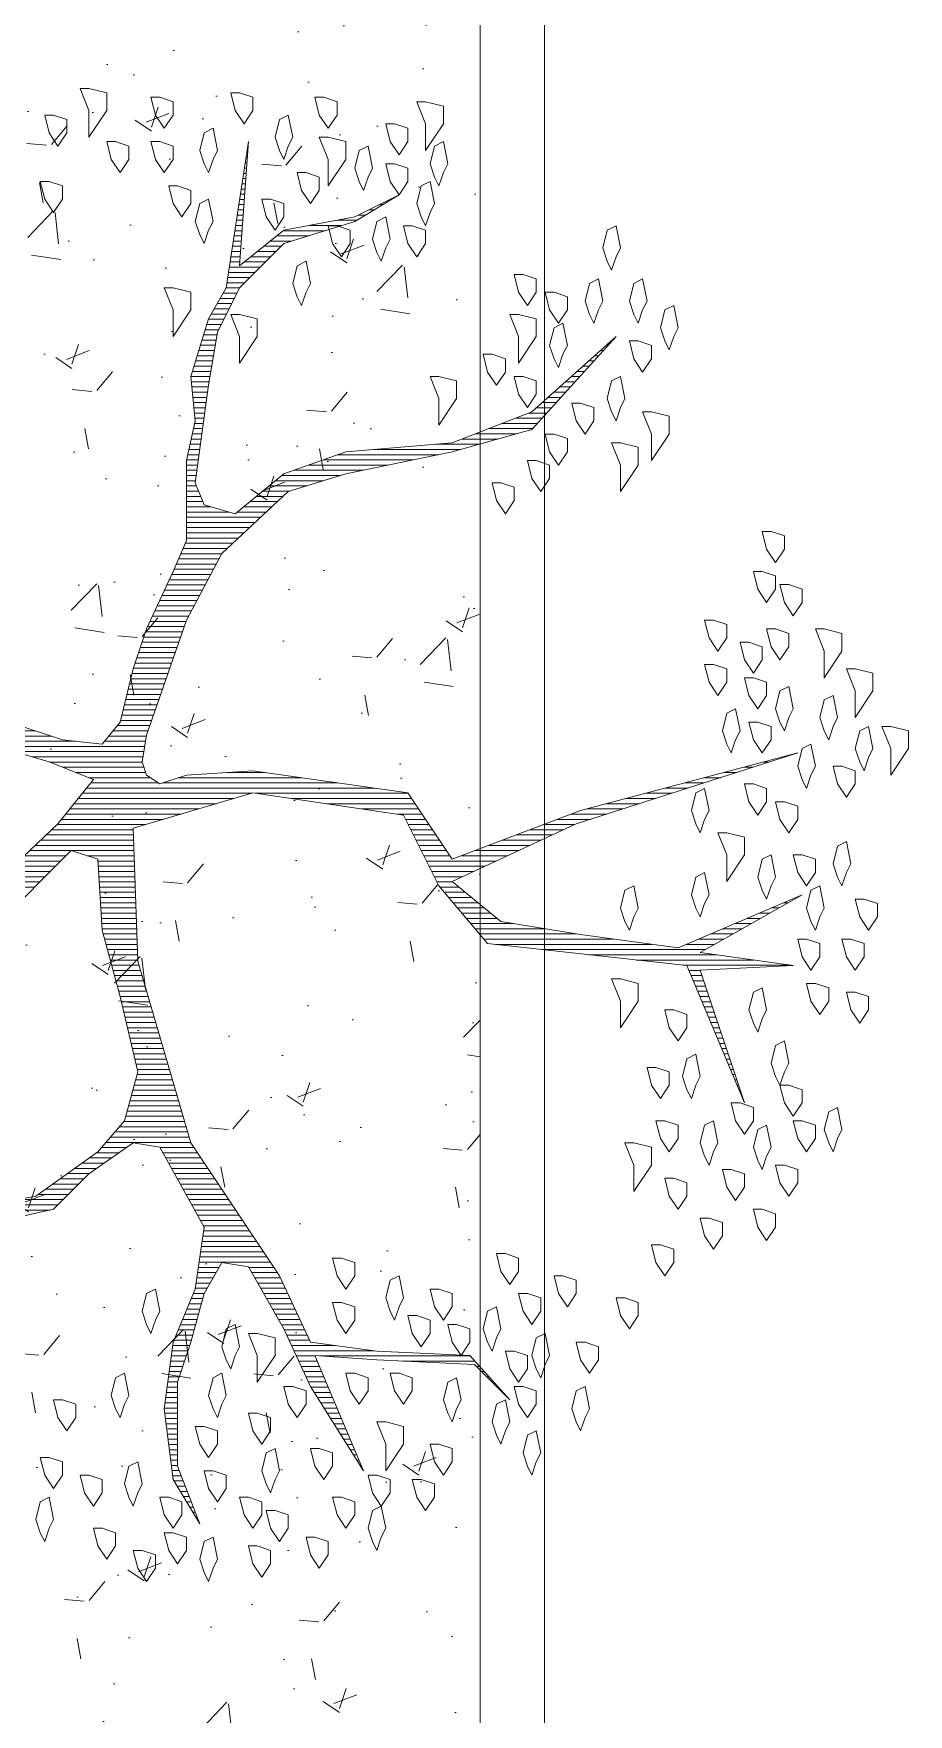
# Model space of a CAD drawing. Header units: metres. Extents: x 12093 to 20303, y 514 to 1412.
# Drawn here: x 19841.169 to 19843.207, y 772.165 to 776.08 of the extents above; entities that cross this region are included whole.
import ezdxf

# ---------------------------------------------------------------- set-up
doc = ezdxf.new("R2010")
doc.units = ezdxf.units.M
doc.layers.get('0').update_dxf_attribs({"lineweight": 13})
for name, color, linetype, lineweight in [('0-JARDI', 72, 'Continuous', 13), ('ARBOLES', 52, 'Continuous', 13), ('grass', 64, 'Continuous', 13), ('MANZANAS-ORIGINALES', 147, 'Continuous', 9)]:
    doc.layers.add(name, color=color, linetype=linetype, lineweight=lineweight)
pattern_1 = [(50, (0, 0), (0.546554007, -0.047817257), [0.05715, -0.62865]), (355, (0, 0), (-0.105728478, 0.573169929), [0.04572, -0.50292]), (100.451, (0.04555, -0.004), (0.440827505, 0.525350063), [0.04857, -0.53427]), (46.1842, (0, 0.1524), (0.813237123, -0.126126984), [0.085725, -0.942975]), (96.6356, (0.0678, 0.1419), (0.712212703, 0.742276668), [0.072855, -0.801405]), (351.184, (0, 0.1524), (0.712213817, 0.742275354), [0.06858, -0.75438]), (21, (0.0762, 0.1143), (0.45484464, -0.306796556), [0.05715, -0.62865]), (326, (0.0762, 0.1143), (0.185406085, 0.552563898), [0.04572, -0.50292]), (71.4514, (0.1141, 0.08873), (0.640249472, 0.245768573), [0.04857, -0.53427]), (37.5, (0, 0), (0.0092658098, 0.2536651166), [0, -0.496824, 0, -0.51054, 0, -0.504825]), (7.5, (0, 0), (0.2004589875, 0.3005417245), [0, -0.291084, 0, -0.485394, 0, -0.192405]), (327.5, (-0.16993, 0), (0.4067717855, -0.017186232), [0, -0.1905, 0, -0.59436, 0, -0.78867]), (317.5, (-0.24613, 0), (0.444387544, 0.076279473), [0, -0.24765, 0, -0.394716, 0, -0.56007])]

# ---------------------------------------------------------------- blocks, each defined once
blk = doc.blocks.new('*X7')
at = {"color": 0}
for p, q in [((17.5775, 17.92), (17.578, 17.92)), ((17.5814, 17.91), (17.584, 17.91)), ((17.5852, 17.9), (17.59, 17.9)), ((17.5891, 17.89), (17.596, 17.89)), ((17.5929, 17.88), (17.602, 17.88)), ((17.5967, 17.87), (17.608, 17.87)), ((17.6006, 17.86), (17.614, 17.86)), ((17.6044, 17.85), (17.62, 17.85)), ((17.2621, 17.82), (17.2622, 17.82)), ((17.2663, 17.81), (17.2685, 17.81)), ((17.6083, 17.84), (17.626, 17.84)), ((17.6121, 17.83), (17.6285, 17.83)), ((17.616, 17.82), (17.6298, 17.82)), ((17.6191, 17.81), (17.631, 17.81)), ((17.2706, 17.8), (17.2748, 17.8)), ((17.2748, 17.79), (17.2811, 17.79)), ((17.279, 17.78), (17.2874, 17.78)), ((17.6191, 17.8), (17.6323, 17.8)), ((17.6191, 17.79), (17.6335, 17.79)), ((17.6191, 17.78), (17.6348, 17.78)), ((17.2832, 17.77), (17.2937, 17.77)), ((17.2875, 17.76), (17.3001, 17.76)), ((17.2917, 17.75), (17.3064, 17.75)), ((17.6191, 17.77), (17.636, 17.77)), ((17.6191, 17.76), (17.6373, 17.76)), ((17.6191, 17.75), (17.6385, 17.75)), ((17.2959, 17.74), (17.3127, 17.74)), ((17.3002, 17.73), (17.319, 17.73)), ((17.3044, 17.72), (17.3253, 17.72)), ((17.6191, 17.74), (17.6398, 17.74)), ((17.6191, 17.73), (17.641, 17.73)), ((17.6191, 17.72), (17.6423, 17.72)), ((17.3086, 17.71), (17.3316, 17.71)), ((17.3129, 17.7), (17.3379, 17.7)), ((17.3171, 17.69), (17.3443, 17.69)), ((17.6191, 17.71), (17.6435, 17.71)), ((17.6191, 17.7), (17.6445, 17.7)), ((17.6191, 17.69), (17.6431, 17.69)), ((16.9852, 17.68), (16.9856, 17.68)), ((16.9942, 17.67), (16.9956, 17.67)), ((17.0032, 17.66), (17.0056, 17.66)), ((17.0122, 17.65), (17.0156, 17.65)), ((17.3213, 17.68), (17.3506, 17.68)), ((17.3256, 17.67), (17.3569, 17.67)), ((17.3298, 17.66), (17.3632, 17.66)), ((17.334, 17.65), (17.368, 17.65)), ((17.619, 17.65), (17.6378, 17.65)), ((17.6191, 17.68), (17.6418, 17.68)), ((17.6191, 17.67), (17.6405, 17.67)), ((17.6191, 17.66), (17.6391, 17.66)), ((17.0212, 17.64), (17.0256, 17.64)), ((17.0302, 17.63), (17.0356, 17.63)), ((17.0392, 17.62), (17.0456, 17.62)), ((17.3382, 17.64), (17.3727, 17.64)), ((17.3425, 17.63), (17.3773, 17.63)), ((17.3467, 17.62), (17.3819, 17.62)), ((17.6091, 17.62), (17.6338, 17.62)), ((17.6124, 17.63), (17.6351, 17.63)), ((17.6157, 17.64), (17.6365, 17.64)), ((17.0482, 17.61), (17.1861, 17.61)), ((17.0572, 17.6), (17.3444, 17.6)), ((17.2417, 17.59), (17.3957, 17.59)), ((17.3509, 17.61), (17.3865, 17.61)), ((17.3552, 17.6), (17.3911, 17.6)), ((17.5991, 17.59), (17.6298, 17.59)), ((17.6024, 17.6), (17.6311, 17.6)), ((17.6057, 17.61), (17.6325, 17.61)), ((17.3167, 17.58), (17.4003, 17.58)), ((17.3657, 17.57), (17.405, 17.57)), ((17.3704, 17.56), (17.4096, 17.56)), ((17.5899, 17.56), (17.6219, 17.56)), ((17.5926, 17.57), (17.6261, 17.57)), ((17.5957, 17.58), (17.6285, 17.58)), ((17.3751, 17.55), (17.4142, 17.55)), ((17.3797, 17.54), (17.4197, 17.54)), ((17.3844, 17.53), (17.4254, 17.53)), ((17.3891, 17.52), (17.4311, 17.52)), ((17.579, 17.52), (17.6053, 17.52)), ((17.5817, 17.53), (17.6094, 17.53)), ((17.5844, 17.54), (17.6136, 17.54)), ((17.5872, 17.55), (17.6178, 17.55)), ((17.3937, 17.51), (17.4369, 17.51)), ((17.3984, 17.5), (17.4426, 17.5)), ((17.4031, 17.49), (17.4483, 17.49)), ((17.5708, 17.49), (17.5928, 17.49)), ((17.5735, 17.5), (17.5969, 17.5)), ((17.5762, 17.51), (17.6011, 17.51)), ((17.4077, 17.48), (17.454, 17.48)), ((17.4124, 17.47), (17.4597, 17.47)), ((17.4171, 17.46), (17.4654, 17.46)), ((17.5566, 17.46), (17.5834, 17.46)), ((17.5623, 17.47), (17.5849, 17.47)), ((17.568, 17.48), (17.5886, 17.48)), ((17.4217, 17.45), (17.4711, 17.45)), ((17.4276, 17.44), (17.4769, 17.44)), ((17.4343, 17.43), (17.4826, 17.43)), ((17.5394, 17.43), (17.5792, 17.43)), ((17.5452, 17.44), (17.5806, 17.44)), ((17.5509, 17.45), (17.582, 17.45)), ((17.441, 17.42), (17.5777, 17.42)), ((17.4476, 17.41), (17.5763, 17.41)), ((17.4543, 17.4), (17.5749, 17.4)), ((17.461, 17.39), (17.5734, 17.39)), ((17.4676, 17.38), (17.572, 17.38)), ((17.4743, 17.37), (17.5706, 17.37)), ((17.481, 17.36), (17.5692, 17.36)), ((17.4876, 17.35), (17.5695, 17.35)), ((17.4943, 17.34), (17.5751, 17.34)), ((17.501, 17.33), (17.5807, 17.33)), ((17.5076, 17.32), (17.5862, 17.32)), ((17.5143, 17.31), (17.5918, 17.31)), ((17.521, 17.3), (17.5973, 17.3)), ((17.8387, 17.3), (17.9283, 17.3)), ((17.8487, 17.31), (17.9816, 17.31)), ((17.8637, 17.32), (18.0288, 17.32)), ((17.5276, 17.29), (17.6029, 17.29)), ((17.5343, 17.28), (17.6084, 17.28)), ((17.541, 17.27), (17.614, 17.27)), ((17.8087, 17.27), (17.859, 17.27)), ((17.8187, 17.28), (17.873, 17.28)), ((17.8287, 17.29), (17.887, 17.29)), ((17.5476, 17.26), (17.6195, 17.26)), ((17.5543, 17.25), (17.6251, 17.25)), ((17.561, 17.24), (17.6307, 17.24)), ((17.5676, 17.23), (17.6362, 17.23)), ((17.7599, 17.23), (17.803, 17.23)), ((17.7741, 17.24), (17.817, 17.24)), ((17.7884, 17.25), (17.831, 17.25)), ((17.7987, 17.26), (17.845, 17.26)), ((17.5743, 17.22), (17.6418, 17.22)), ((17.581, 17.21), (17.6473, 17.21)), ((17.5876, 17.2), (17.6529, 17.2)), ((17.717, 17.2), (17.7653, 17.2)), ((17.7313, 17.21), (17.775, 17.21)), ((17.7456, 17.22), (17.789, 17.22)), ((17.5939, 17.19), (17.7568, 17.19)), ((17.5968, 17.18), (17.7482, 17.18)), ((17.5998, 17.17), (17.7396, 17.17)), ((17.6027, 17.16), (17.731, 17.16)), ((17.6056, 17.15), (17.7225, 17.15)), ((17.6085, 17.14), (17.7189, 17.14)), ((16.5321, 17.11), (16.5325, 17.11)), ((16.5355, 17.1), (16.5367, 17.1)), ((17.6115, 17.13), (17.7161, 17.13)), ((17.6144, 17.12), (17.7134, 17.12)), ((17.6173, 17.11), (17.7107, 17.11)), ((17.6203, 17.1), (17.7079, 17.1)), ((16.5388, 17.09), (16.5409, 17.09)), ((16.5421, 17.08), (16.5451, 17.08)), ((16.5454, 17.07), (16.5493, 17.07)), ((17.6232, 17.09), (17.7052, 17.09)), ((17.6261, 17.08), (17.7025, 17.08)), ((17.629, 17.07), (17.6998, 17.07)), ((16.5488, 17.06), (16.5535, 17.06)), ((16.5521, 17.05), (16.5577, 17.05)), ((16.5554, 17.04), (16.5619, 17.04)), ((17.632, 17.06), (17.697, 17.06)), ((17.6349, 17.05), (17.6968, 17.05)), ((17.6378, 17.04), (17.6992, 17.04)), ((16.5588, 17.03), (16.566, 17.03)), ((16.5621, 17.02), (16.5702, 17.02)), ((16.5654, 17.01), (16.5744, 17.01)), ((17.6407, 17.03), (17.7015, 17.03)), ((17.6437, 17.02), (17.7039, 17.02)), ((17.6466, 17.01), (17.7062, 17.01)), ((16.5688, 17), (16.5786, 17)), ((16.5721, 16.99), (16.5828, 16.99)), ((16.5754, 16.98), (16.587, 16.98)), ((17.6495, 17), (17.7086, 17)), ((17.6524, 16.99), (17.7109, 16.99)), ((17.6554, 16.98), (17.7133, 16.98)), ((16.5788, 16.97), (16.5912, 16.97)), ((16.5821, 16.96), (16.5954, 16.96)), ((16.5854, 16.95), (16.5996, 16.95)), ((16.5888, 16.94), (16.6038, 16.94)), ((17.6583, 16.97), (17.7156, 16.97)), ((17.6612, 16.96), (17.718, 16.96)), ((17.6642, 16.95), (17.7204, 16.95)), ((17.6671, 16.94), (17.7227, 16.94)), ((16.5921, 16.93), (16.608, 16.93)), ((16.5954, 16.92), (16.6122, 16.92)), ((16.5988, 16.91), (16.6164, 16.91)), ((17.67, 16.93), (17.7251, 16.93)), ((17.6729, 16.92), (17.7274, 16.92)), ((17.6759, 16.91), (17.7298, 16.91)), ((16.6021, 16.9), (16.6206, 16.9)), ((16.6054, 16.89), (16.6248, 16.89)), ((16.6088, 16.88), (16.629, 16.88)), ((17.6788, 16.9), (17.7324, 16.9)), ((17.6817, 16.89), (17.7351, 16.89)), ((17.6846, 16.88), (17.7378, 16.88)), ((16.443, 16.85), (16.6488, 16.85)), ((16.6121, 16.87), (16.6331, 16.87)), ((16.6154, 16.86), (16.6373, 16.86)), ((17.6876, 16.87), (17.7404, 16.87)), ((17.6905, 16.86), (17.7431, 16.86)), ((17.6934, 16.85), (17.7458, 16.85)), ((16.513, 16.84), (16.7388, 16.84)), ((16.583, 16.83), (16.8288, 16.83)), ((16.5885, 16.81), (16.6422, 16.81)), ((16.6062, 16.82), (16.9188, 16.82)), ((16.7083, 16.81), (17.0088, 16.81)), ((17.6957, 16.84), (17.7484, 16.84)), ((17.6961, 16.83), (17.7511, 16.83)), ((17.6964, 16.82), (17.7538, 16.82)), ((17.6967, 16.81), (17.7564, 16.81)), ((16.5355, 16.78), (16.5722, 16.78)), ((16.5531, 16.79), (16.5956, 16.79)), ((16.5708, 16.8), (16.6189, 16.8)), ((16.7816, 16.8), (17.0309, 16.8)), ((16.8532, 16.79), (17.0394, 16.79)), ((16.9132, 16.78), (17.0478, 16.78)), ((17.6971, 16.8), (17.7591, 16.8)), ((17.6974, 16.79), (17.7618, 16.79)), ((17.6977, 16.78), (17.7639, 16.78)), ((16.4824, 16.75), (16.5022, 16.75)), ((16.5001, 16.76), (16.5256, 16.76)), ((16.5178, 16.77), (16.5489, 16.77)), ((16.9732, 16.77), (17.0563, 16.77)), ((17.0054, 16.76), (17.0647, 16.76)), ((17.0177, 16.75), (17.0732, 16.75)), ((17.6981, 16.77), (17.7645, 16.77)), ((17.6984, 16.76), (17.7651, 16.76)), ((17.6987, 16.75), (17.7657, 16.75)), ((16.4293, 16.72), (16.4322, 16.72)), ((16.447, 16.73), (16.4556, 16.73)), ((16.4647, 16.74), (16.4789, 16.74)), ((17.0299, 16.74), (17.0817, 16.74)), ((17.0421, 16.73), (17.0901, 16.73)), ((17.0543, 16.72), (17.0986, 16.72)), ((17.6991, 16.74), (17.7664, 16.74)), ((17.6994, 16.73), (17.767, 16.73)), ((17.6997, 16.72), (17.7676, 16.72)), ((17.0665, 16.71), (17.1071, 16.71)), ((17.0788, 16.7), (17.1155, 16.7)), ((17.091, 16.69), (17.1213, 16.69)), ((17.7001, 16.71), (17.7682, 16.71)), ((17.7004, 16.7), (17.7689, 16.7)), ((17.7007, 16.69), (17.7695, 16.69)), ((17.8835, 16.69), (17.9662, 16.69)), ((17.8935, 16.7), (17.9768, 16.7)), ((17.0073, 16.65), (17.1413, 16.65)), ((17.0288, 16.66), (17.1363, 16.66)), ((17.0504, 16.67), (17.1313, 16.67)), ((17.0719, 16.68), (17.1263, 16.68)), ((17.7011, 16.68), (17.7701, 16.68)), ((17.7014, 16.67), (17.7707, 16.67)), ((17.7017, 16.66), (17.7714, 16.66)), ((17.7021, 16.65), (17.772, 16.65)), ((17.8435, 16.65), (17.924, 16.65)), ((17.8535, 16.66), (17.9345, 16.66)), ((17.8635, 16.67), (17.9451, 16.67)), ((17.8735, 16.68), (17.9556, 16.68)), ((16.9427, 16.62), (17.0214, 16.62)), ((16.9642, 16.63), (17.0477, 16.63)), ((16.9858, 16.64), (17.0741, 16.64)), ((17.0964, 16.64), (17.1463, 16.64)), ((17.1031, 16.63), (17.1513, 16.63)), ((17.1097, 16.62), (17.1563, 16.62)), ((17.7024, 16.64), (17.7924, 16.64)), ((17.7027, 16.63), (17.8224, 16.63)), ((17.7031, 16.62), (17.8923, 16.62)), ((17.8235, 16.63), (17.9029, 16.63)), ((17.8335, 16.64), (17.9134, 16.64)), ((16.8781, 16.59), (16.9423, 16.59)), ((16.8996, 16.6), (16.9686, 16.6)), ((16.9211, 16.61), (16.995, 16.61)), ((17.1164, 16.61), (17.1613, 16.61)), ((17.1231, 16.6), (17.1663, 16.6)), ((17.1297, 16.59), (17.1713, 16.59)), ((17.7034, 16.61), (17.8818, 16.61)), ((17.7037, 16.6), (17.8712, 16.6)), ((17.7041, 16.59), (17.8606, 16.59)), ((16.7953, 16.56), (16.8632, 16.56)), ((16.8265, 16.57), (16.8895, 16.57)), ((16.8565, 16.58), (16.9159, 16.58)), ((17.1364, 16.58), (17.1763, 16.58)), ((17.1431, 16.57), (17.1813, 16.57)), ((17.1497, 16.56), (17.1971, 16.56)), ((17.6123, 16.56), (17.8338, 16.56)), ((17.646, 16.57), (17.8418, 16.57)), ((17.6798, 16.58), (17.8501, 16.58)), ((16.6703, 16.52), (16.7201, 16.52)), ((16.7015, 16.53), (16.7578, 16.53)), ((16.7328, 16.54), (16.7955, 16.54)), ((16.764, 16.55), (16.8332, 16.55)), ((17.1564, 16.55), (17.2651, 16.55)), ((17.163, 16.54), (17.3331, 16.54)), ((17.1697, 16.53), (17.401, 16.53)), ((17.1764, 16.52), (17.469, 16.52)), ((17.4773, 16.52), (17.8018, 16.52)), ((17.511, 16.53), (17.8098, 16.53)), ((17.5448, 16.54), (17.8178, 16.54)), ((17.5785, 16.55), (17.8258, 16.55)), ((16.5765, 16.49), (16.607, 16.49)), ((16.6078, 16.5), (16.6447, 16.5)), ((16.639, 16.51), (16.6824, 16.51)), ((17.2412, 16.51), (17.7938, 16.51)), ((17.3112, 16.5), (17.6466, 16.5)), ((17.3812, 16.49), (17.6166, 16.49)), ((17.6564, 16.5), (17.7858, 16.5)), ((17.6714, 16.49), (17.7899, 16.49)), ((16.4828, 16.46), (16.494, 16.46)), ((16.514, 16.47), (16.5317, 16.47)), ((16.5453, 16.48), (16.5693, 16.48)), ((17.4512, 16.48), (17.5245, 16.48)), ((17.6804, 16.48), (17.8149, 16.48)), ((17.6837, 16.47), (17.8399, 16.47)), ((17.687, 16.46), (17.8649, 16.46)), ((16.4515, 16.45), (16.4563, 16.45)), ((17.6822, 16.43), (17.9666, 16.43)), ((17.6839, 16.44), (17.9326, 16.44)), ((17.6855, 16.45), (17.8986, 16.45)), ((17.6722, 16.39), (17.7352, 16.39)), ((17.6757, 16.4), (17.7432, 16.4)), ((17.6789, 16.41), (17.7512, 16.41)), ((17.6805, 16.42), (17.7592, 16.42)), ((17.8145, 16.42), (18.0006, 16.42)), ((17.8617, 16.41), (18.0157, 16.41)), ((17.8916, 16.4), (18.0232, 16.4)), ((17.6618, 16.36), (17.7239, 16.36)), ((17.6653, 16.37), (17.7264, 16.37)), ((17.6687, 16.38), (17.7289, 16.38)), ((17.6514, 16.33), (17.7164, 16.33)), ((17.6549, 16.34), (17.7189, 16.34)), ((17.6584, 16.35), (17.7214, 16.35)), ((17.6411, 16.3), (17.7089, 16.3)), ((17.6445, 16.31), (17.7114, 16.31)), ((17.648, 16.32), (17.7139, 16.32)), ((17.6307, 16.27), (17.7005, 16.27)), ((17.6341, 16.28), (17.7038, 16.28)), ((17.6376, 16.29), (17.7064, 16.29)), ((17.6168, 16.23), (17.6871, 16.23)), ((17.6203, 16.24), (17.6905, 16.24)), ((17.6237, 16.25), (17.6938, 16.25)), ((17.6272, 16.26), (17.6971, 16.26)), ((17.6064, 16.2), (17.6766, 16.2)), ((17.6099, 16.21), (17.6805, 16.21)), ((17.6134, 16.22), (17.6838, 16.22)), ((17.5928, 16.17), (17.6627, 16.17)), ((17.5981, 16.18), (17.6673, 16.18)), ((17.603, 16.19), (17.6719, 16.19)), ((17.5768, 16.14), (17.6489, 16.14)), ((17.5821, 16.15), (17.6535, 16.15)), ((17.5874, 16.16), (17.6581, 16.16)), ((17.5554, 16.1), (17.6304, 16.1)), ((17.5608, 16.11), (17.635, 16.11)), ((17.5661, 16.12), (17.6396, 16.12)), ((17.5714, 16.13), (17.6443, 16.13)), ((17.5394, 16.07), (17.6174, 16.07)), ((17.5448, 16.08), (17.6216, 16.08)), ((17.5501, 16.09), (17.6259, 16.09)), ((17.5127, 16.04), (17.6045, 16.04)), ((17.5234, 16.05), (17.6088, 16.05)), ((17.5341, 16.06), (17.6131, 16.06)), ((17.4806, 16.01), (17.6021, 16.01)), ((17.4913, 16.02), (17.6021, 16.02)), ((17.502, 16.03), (17.6021, 16.03)), ((17.4484, 15.98), (17.5044, 15.98)), ((17.4591, 15.99), (17.6021, 15.99)), ((17.4698, 16), (17.6021, 16)), ((17.5206, 15.98), (17.6021, 15.98)), ((17.4036, 15.94), (17.4555, 15.94)), ((17.4163, 15.95), (17.4677, 15.95)), ((17.427, 15.96), (17.4799, 15.96)), ((17.4377, 15.97), (17.4922, 15.97)), ((17.5556, 15.97), (17.6021, 15.97)), ((17.5707, 15.96), (17.6021, 15.96)), ((17.5747, 15.95), (17.6021, 15.95)), ((17.5787, 15.94), (17.6021, 15.94)), ((17.3061, 15.91), (17.4188, 15.91)), ((17.3386, 15.92), (17.431, 15.92)), ((17.3711, 15.93), (17.4433, 15.93)), ((17.5827, 15.93), (17.6021, 15.93)), ((17.5832, 15.91), (17.6021, 15.91)), ((17.5846, 15.92), (17.6021, 15.92)), ((17.1669, 15.88), (17.3397, 15.88)), ((17.2149, 15.89), (17.3677, 15.89)), ((17.2629, 15.9), (17.3957, 15.9)), ((17.5791, 15.88), (17.6018, 15.88)), ((17.5805, 15.89), (17.6021, 15.89)), ((17.5819, 15.9), (17.6021, 15.9)), ((17.0401, 15.85), (17.1235, 15.85)), ((17.0761, 15.86), (17.2435, 15.86)), ((17.1189, 15.87), (17.3117, 15.87)), ((17.575, 15.85), (17.5951, 15.85)), ((17.5764, 15.86), (17.5974, 15.86)), ((17.5778, 15.87), (17.5996, 15.87)), ((16.9281, 15.81), (16.9958, 15.81)), ((16.9371, 15.82), (17.0215, 15.82)), ((16.9681, 15.83), (17.0472, 15.83)), ((17.0041, 15.84), (17.0729, 15.84)), ((17.5696, 15.81), (17.5863, 15.81)), ((17.5709, 15.82), (17.5885, 15.82)), ((17.5723, 15.83), (17.5907, 15.83)), ((17.5737, 15.84), (17.5929, 15.84)), ((16.9009, 15.78), (16.9301, 15.78)), ((16.91, 15.79), (16.9444, 15.79)), ((16.919, 15.8), (16.9701, 15.8)), ((17.5655, 15.78), (17.5876, 15.78)), ((17.5669, 15.79), (17.5866, 15.79)), ((17.5682, 15.8), (17.5856, 15.8)), ((16.8738, 15.75), (16.8965, 15.75)), ((16.8829, 15.76), (16.9077, 15.76)), ((16.8919, 15.77), (16.9189, 15.77)), ((17.5614, 15.75), (17.5906, 15.75)), ((17.5628, 15.76), (17.5896, 15.76)), ((17.5641, 15.77), (17.5886, 15.77)), ((16.8467, 15.72), (16.863, 15.72)), ((16.8557, 15.73), (16.8742, 15.73)), ((16.8648, 15.74), (16.8853, 15.74)), ((17.5568, 15.72), (17.5936, 15.72)), ((17.5585, 15.73), (17.5926, 15.73)), ((17.56, 15.74), (17.5916, 15.74)), ((16.8195, 15.69), (16.8295, 15.69)), ((16.8286, 15.7), (16.8406, 15.7)), ((16.8376, 15.71), (16.8518, 15.71)), ((17.5518, 15.69), (17.5844, 15.69)), ((17.5535, 15.7), (17.5875, 15.7)), ((17.5551, 15.71), (17.5906, 15.71)), ((16.7833, 15.65), (16.7848, 15.65)), ((16.7924, 15.66), (16.7959, 15.66)), ((16.8014, 15.67), (16.8071, 15.67)), ((16.8105, 15.68), (16.8183, 15.68)), ((17.5451, 15.65), (17.5721, 15.65)), ((17.5468, 15.66), (17.5752, 15.66)), ((17.5485, 15.67), (17.5783, 15.67)), ((17.5501, 15.68), (17.5814, 15.68)), ((17.5352, 15.62), (17.5629, 15.62)), ((17.5402, 15.63), (17.566, 15.63)), ((17.5435, 15.64), (17.5691, 15.64)), ((17.5202, 15.59), (17.5486, 15.59)), ((17.5252, 15.6), (17.5543, 15.6)), ((17.5302, 15.61), (17.5598, 15.61)), ((17.5052, 15.56), (17.5315, 15.56)), ((17.5102, 15.57), (17.5372, 15.57)), ((17.5152, 15.58), (17.5429, 15.58)), ((17.4703, 15.52), (17.5211, 15.52)), ((17.4803, 15.53), (17.5226, 15.53)), ((17.4903, 15.54), (17.5241, 15.54)), ((17.5002, 15.55), (17.5257, 15.55)), ((17.4403, 15.49), (17.4786, 15.49)), ((17.4503, 15.5), (17.4911, 15.5)), ((17.4603, 15.51), (17.5196, 15.51)), ((17.4988, 15.49), (17.5165, 15.49)), ((17.4996, 15.5), (17.5181, 15.5)), ((17.4, 15.46), (17.4411, 15.46)), ((17.4203, 15.47), (17.4536, 15.47)), ((17.4303, 15.48), (17.4661, 15.48)), ((17.4967, 15.46), (17.512, 15.46)), ((17.4974, 15.47), (17.5135, 15.47)), ((17.4981, 15.48), (17.515, 15.48)), ((17.304, 15.43), (17.3661, 15.43)), ((17.336, 15.44), (17.4161, 15.44)), ((17.368, 15.45), (17.4286, 15.45)), ((17.4946, 15.43), (17.5074, 15.43)), ((17.4953, 15.44), (17.509, 15.44)), ((17.496, 15.45), (17.5105, 15.45)), ((17.2254, 15.39), (17.2317, 15.39)), ((17.242, 15.4), (17.2517, 15.4)), ((17.2587, 15.41), (17.2717, 15.41)), ((17.2754, 15.42), (17.3128, 15.42)), ((17.4917, 15.39), (17.5014, 15.39)), ((17.4924, 15.4), (17.5029, 15.4)), ((17.4931, 15.41), (17.5044, 15.41)), ((17.4938, 15.42), (17.5059, 15.42)), ((17.2087, 15.38), (17.2117, 15.38)), ((17.4896, 15.36), (17.4968, 15.36)), ((17.4903, 15.37), (17.4984, 15.37)), ((17.491, 15.38), (17.4999, 15.38)), ((17.4874, 15.33), (17.4923, 15.33)), ((17.4881, 15.34), (17.4938, 15.34)), ((17.4888, 15.35), (17.4953, 15.35)), ((17.4853, 15.3), (17.4877, 15.3)), ((17.486, 15.31), (17.4893, 15.31)), ((17.4867, 15.32), (17.4908, 15.32)), ((17.4831, 15.27), (17.4832, 15.27)), ((17.4838, 15.28), (17.4847, 15.28)), ((17.4846, 15.29), (17.4862, 15.29))]:
    blk.add_line(p, q, dxfattribs=at)
blk = doc.blocks.new('ARBUSTO6')
at = {"layer": 'ARBOLES'}
for points in [[(-0.2769, 1.4579), (-0.3024, 1.4664), (-0.3024, 1.492), (-0.2854, 1.5175), (-0.2684, 1.492), (-0.2599, 1.4579)], [(-0.1919, 1.5005), (-0.2004, 1.4834), (-0.1919, 1.4409), (-0.1748, 1.4494), (-0.1663, 1.4834), (-0.1748, 1.509), (-0.1833, 1.526)], [(-0.0558, 1.4664), (-0.0813, 1.4749), (-0.0813, 1.5005), (-0.0643, 1.526), (-0.0473, 1.5005), (-0.0388, 1.4664)], [(-0.3874, 1.4409), (-0.413, 1.4494), (-0.413, 1.4749), (-0.3959, 1.5005), (-0.3789, 1.4749), (-0.3704, 1.4409)], [(-0.1153, 1.4324), (-0.1408, 1.4409), (-0.1408, 1.4664), (-0.1238, 1.492), (-0.1068, 1.4664), (-0.0983, 1.4324)], [(-0.515, 1.4409), (-0.5235, 1.4239), (-0.515, 1.3814), (-0.498, 1.3899), (-0.4895, 1.4239), (-0.498, 1.4494), (-0.5065, 1.4664)], [(0.0207, 1.4239), (-0.0048, 1.4324), (-0.0048, 1.4579), (0.0122, 1.4834), (0.0293, 1.4579), (0.0378, 1.4239)], [(-0.4385, 1.3644), (-0.464, 1.3729), (-0.464, 1.3984), (-0.447, 1.4239), (-0.43, 1.3984), (-0.4215, 1.3644)], [(-0.3109, 1.3899), (-0.3364, 1.3984), (-0.3364, 1.4239), (-0.3194, 1.4494), (-0.3024, 1.4239), (-0.2939, 1.3899)], [(-0.2599, 1.3644), (-0.2854, 1.3729), (-0.2854, 1.3984), (-0.2684, 1.4239), (-0.2514, 1.3984), (-0.2429, 1.3644)], [(-0.1068, 1.3644), (-0.1323, 1.3729), (-0.1323, 1.3984), (-0.1153, 1.4239), (-0.0983, 1.3984), (-0.0898, 1.3644)], [(0.1228, 1.4239), (0.1143, 1.4069), (0.1228, 1.3644), (0.1398, 1.3729), (0.1483, 1.4069), (0.1398, 1.4324), (0.1313, 1.4494)], [(-0.5915, 1.3304), (-0.617, 1.3389), (-0.617, 1.3644), (-0.6, 1.3899), (-0.583, 1.3644), (-0.5745, 1.3304)], [(-0.5065, 1.3219), (-0.532, 1.3304), (-0.532, 1.3559), (-0.515, 1.3814), (-0.498, 1.3559), (-0.4895, 1.3219)], [(-0.3109, 1.3304), (-0.3194, 1.3134), (-0.3109, 1.2708), (-0.2939, 1.2793), (-0.2854, 1.3134), (-0.2939, 1.3389), (-0.3024, 1.3559)], [(-0.1919, 1.3134), (-0.2174, 1.3219), (-0.2174, 1.3474), (-0.2004, 1.3729), (-0.1833, 1.3474), (-0.1748, 1.3134)], [(-0.0473, 1.3559), (-0.0558, 1.3389), (-0.0473, 1.2964), (-0.0303, 1.3049), (-0.0218, 1.3389), (-0.0303, 1.3644), (-0.0388, 1.3814)], [(0.0463, 1.3219), (0.0207, 1.3304), (0.0207, 1.3559), (0.0378, 1.3814), (0.0548, 1.3559), (0.0633, 1.3219)], [(-0.3959, 1.2708), (-0.4215, 1.2793), (-0.4215, 1.3049), (-0.4044, 1.3304), (-0.3874, 1.3049), (-0.3789, 1.2708)], [(0.1228, 1.2879), (0.0973, 1.2964), (0.0973, 1.3219), (0.1143, 1.3474), (0.1313, 1.3219), (0.1398, 1.2879)], [(-0.8126, 1.2964), (-0.8211, 1.2793), (-0.8126, 1.2368), (-0.7956, 1.2453), (-0.7871, 1.2793), (-0.7956, 1.3049), (-0.8041, 1.3219)], [(-0.6256, 1.2623), (-0.6511, 1.2708), (-0.6511, 1.2964), (-0.6341, 1.3219), (-0.617, 1.2964), (-0.6085, 1.2623)], [(-0.5235, 1.2198), (-0.5575, 1.2283), (-0.5575, 1.2623), (-0.5235, 1.3134), (-0.5235, 1.2623), (-0.5065, 1.2198)], [(-0.7531, 1.2368), (-0.7616, 1.2198), (-0.7531, 1.1773), (-0.7361, 1.1858), (-0.7276, 1.2198), (-0.7361, 1.2453), (-0.7446, 1.2623)], [(-0.2769, 1.2028), (-0.3024, 1.2113), (-0.3024, 1.2368), (-0.2854, 1.2623), (-0.2684, 1.2368), (-0.2599, 1.2028)], [(-0.1748, 1.2283), (-0.2004, 1.2368), (-0.2004, 1.2623), (-0.1833, 1.2879), (-0.1663, 1.2623), (-0.1578, 1.2283)], [(-0.9062, 1.2113), (-0.9147, 1.1943), (-0.9062, 1.1518), (-0.8892, 1.1603), (-0.8807, 1.1943), (-0.8892, 1.2198), (-0.8977, 1.2368)], [(0.0973, 1.1773), (0.0718, 1.1858), (0.0718, 1.2113), (0.0888, 1.2368), (0.1058, 1.2113), (0.1143, 1.1773)], [(-0.7871, 1.1518), (-0.8126, 1.1603), (-0.8126, 1.1858), (-0.7956, 1.2113), (-0.7786, 1.1858), (-0.7701, 1.1518)], [(-0.6596, 1.1943), (-0.6681, 1.1773), (-0.6596, 1.1348), (-0.6426, 1.1433), (-0.6341, 1.1773), (-0.6426, 1.2028), (-0.6511, 1.2198)], [(-0.3449, 1.1518), (-0.3704, 1.1603), (-0.3704, 1.1858), (-0.3534, 1.2113), (-0.3364, 1.1858), (-0.3279, 1.1518)], [(-0.2089, 1.1858), (-0.2174, 1.1688), (-0.2089, 1.1263), (-0.1919, 1.1348), (-0.1833, 1.1688), (-0.1919, 1.1943), (-0.2004, 1.2113)], [(-0.0218, 1.1858), (-0.0303, 1.1688), (-0.0218, 1.1263), (-0.0048, 1.1348), (0.0037, 1.1688), (-0.0048, 1.1943), (-0.0133, 1.2113)], [(-0.549, 1.1263), (-0.5745, 1.1348), (-0.5745, 1.1603), (-0.5575, 1.1858), (-0.5405, 1.1603), (-0.532, 1.1263)], [(-0.464, 1.1263), (-0.4895, 1.1348), (-0.4895, 1.1603), (-0.4725, 1.1858), (-0.4555, 1.1603), (-0.447, 1.1263)], [(-0.8296, 1.1093), (-0.8381, 1.0923), (-0.8296, 1.0497), (-0.8126, 1.0582), (-0.8041, 1.0923), (-0.8126, 1.1178), (-0.8211, 1.1348)], [(-0.7701, 1.0838), (-0.7956, 1.0923), (-0.7956, 1.1178), (-0.7786, 1.1433), (-0.7616, 1.1178), (-0.7531, 1.0838)], [(-0.2769, 1.0497), (-0.3109, 1.0582), (-0.3109, 1.0923), (-0.2769, 1.1433), (-0.2769, 1.0923), (-0.2599, 1.0497)], [(-0.9062, 1.0667), (-0.9317, 1.0753), (-0.9317, 1.1008), (-0.9147, 1.1263), (-0.8977, 1.1008), (-0.8892, 1.0667)], [(-0.2344, 1.0923), (-0.2429, 1.0753), (-0.2344, 1.0327), (-0.2174, 1.0412), (-0.2089, 1.0753), (-0.2174, 1.1008), (-0.2259, 1.1178)], [(-0.7361, 1.0582), (-0.7446, 1.0412), (-0.7361, 0.9987), (-0.7191, 1.0072), (-0.7106, 1.0412), (-0.7191, 1.0667), (-0.7276, 1.0838)], [(-0.6596, 1.0327), (-0.6851, 1.0412), (-0.6851, 1.0667), (-0.6681, 1.0923), (-0.6511, 1.0667), (-0.6426, 1.0327)], [(-0.583, 1.0157), (-0.6085, 1.0242), (-0.6085, 1.0497), (-0.5915, 1.0753), (-0.5745, 1.0497), (-0.566, 1.0157)], [(-0.9827, 0.9817), (-1.0082, 0.9902), (-1.0082, 1.0157), (-0.9912, 1.0412), (-0.9742, 1.0157), (-0.9657, 0.9817)], [(-0.7956, 0.9732), (-0.8211, 0.9817), (-0.8211, 1.0072), (-0.8041, 1.0327), (-0.7871, 1.0072), (-0.7786, 0.9732)], [(-0.4385, 0.9902), (-0.464, 0.9987), (-0.464, 1.0242), (-0.447, 1.0497), (-0.43, 1.0242), (-0.4215, 0.9902)], [(-0.0813, 1.0242), (-0.0898, 1.0072), (-0.0813, 0.9647), (-0.0643, 0.9732), (-0.0558, 1.0072), (-0.0643, 1.0327), (-0.0728, 1.0497)], [(-0.6256, 0.9647), (-0.6511, 0.9732), (-0.6511, 0.9987), (-0.6341, 1.0242), (-0.617, 0.9987), (-0.6085, 0.9647)], [(-0.549, 0.9987), (-0.5575, 0.9817), (-0.549, 0.9392), (-0.532, 0.9477), (-0.5235, 0.9817), (-0.532, 1.0072), (-0.5405, 1.0242)], [(-0.8637, 0.9392), (-0.8892, 0.9477), (-0.8892, 0.9732), (-0.8722, 0.9987), (-0.8552, 0.9732), (-0.8467, 0.9392)], [(-1.0507, 0.8797), (-1.0763, 0.8882), (-1.0763, 0.9137), (-1.0593, 0.9392), (-1.0422, 0.9137), (-1.0337, 0.8797)], [(-0.7531, 0.8967), (-0.7786, 0.9052), (-0.7786, 0.9307), (-0.7616, 0.9562), (-0.7446, 0.9307), (-0.7361, 0.8967)], [(-0.4385, 0.9052), (-0.464, 0.9137), (-0.464, 0.9392), (-0.447, 0.9647), (-0.43, 0.9392), (-0.4215, 0.9052)], [(-1.2463, 0.8116), (-1.2718, 0.8201), (-1.2718, 0.8456), (-1.2548, 0.8712), (-1.2378, 0.8456), (-1.2293, 0.8116)], [(-1.1443, 0.8286), (-1.1698, 0.8371), (-1.1698, 0.8626), (-1.1528, 0.8882), (-1.1358, 0.8626), (-1.1273, 0.8286)], [(-1.0763, 0.7521), (-1.1018, 0.7606), (-1.1018, 0.7861), (-1.0848, 0.8116), (-1.0678, 0.7861), (-1.0593, 0.7521)], [(-1.2889, 0.7266), (-1.3144, 0.7351), (-1.3144, 0.7606), (-1.2974, 0.7861), (-1.2804, 0.7606), (-1.2718, 0.7266)], [(-1.1868, 0.7351), (-1.2123, 0.7436), (-1.2123, 0.7691), (-1.1953, 0.7946), (-1.1783, 0.7691), (-1.1698, 0.7351)], [(-0.9997, 0.6841), (-1.0337, 0.6926), (-1.0337, 0.7266), (-0.9997, 0.7776), (-0.9997, 0.7266), (-0.9827, 0.6841)], [(-1.2548, 0.7096), (-1.2633, 0.6926), (-1.2548, 0.65), (-1.2378, 0.6586), (-1.2293, 0.6926), (-1.2378, 0.7181), (-1.2463, 0.7351)], [(-1.1528, 0.7011), (-1.1613, 0.6841), (-1.1528, 0.6415), (-1.1358, 0.65), (-1.1273, 0.6841), (-1.1358, 0.7096), (-1.1443, 0.7266)], [(-1.3909, 0.6756), (-1.3994, 0.6586), (-1.3909, 0.616), (-1.3739, 0.6245), (-1.3654, 0.6586), (-1.3739, 0.6841), (-1.3824, 0.7011)], [(-1.3229, 0.6415), (-1.3484, 0.65), (-1.3484, 0.6756), (-1.3314, 0.7011), (-1.3144, 0.6756), (-1.3059, 0.6415)], [(-1.0593, 0.6415), (-1.0848, 0.65), (-1.0848, 0.6756), (-1.0678, 0.7011), (-1.0507, 0.6756), (-1.0422, 0.6415)], [(-1.2038, 0.6075), (-1.2293, 0.616), (-1.2293, 0.6415), (-1.2123, 0.6671), (-1.1953, 0.6415), (-1.1868, 0.6075)], [(-1.2974, 0.5735), (-1.3229, 0.582), (-1.3229, 0.6075), (-1.3059, 0.633), (-1.2889, 0.6075), (-1.2804, 0.5735)], [(-1.1188, 0.5735), (-1.1273, 0.5565), (-1.1188, 0.514), (-1.1018, 0.5225), (-1.0933, 0.5565), (-1.1018, 0.582), (-1.1103, 0.599)], [(-1.0422, 0.5395), (-1.0678, 0.548), (-1.0678, 0.5735), (-1.0507, 0.599), (-1.0337, 0.5735), (-1.0252, 0.5395)], [(-1.2889, 0.548), (-1.2974, 0.531), (-1.2889, 0.4885), (-1.2718, 0.497), (-1.2633, 0.531), (-1.2718, 0.5565), (-1.2804, 0.5735)], [(-1.0763, 0.4289), (-1.1018, 0.4374), (-1.1018, 0.463), (-1.0848, 0.4885), (-1.0678, 0.463), (-1.0593, 0.4289)], [(-1.4249, 0.3949), (-1.4504, 0.4034), (-1.4504, 0.4289), (-1.4334, 0.4545), (-1.4164, 0.4289), (-1.4079, 0.3949)], [(-1.2463, 0.4459), (-1.2548, 0.4289), (-1.2463, 0.3864), (-1.2293, 0.3949), (-1.2208, 0.4289), (-1.2293, 0.4545), (-1.2378, 0.4715)], [(-0.9742, 0.3694), (-1.0082, 0.3779), (-1.0082, 0.4119), (-0.9742, 0.463), (-0.9742, 0.4119), (-0.9572, 0.3694)], [(-1.3484, 0.3779), (-1.3739, 0.3864), (-1.3739, 0.4119), (-1.3569, 0.4374), (-1.3399, 0.4119), (-1.3314, 0.3779)], [(-1.4164, 0.2929), (-1.4419, 0.3014), (-1.4419, 0.3269), (-1.4249, 0.3524), (-1.4079, 0.3269), (-1.3994, 0.2929)], [(-1.3314, 0.2929), (-1.3569, 0.3014), (-1.3569, 0.3269), (-1.3399, 0.3524), (-1.3229, 0.3269), (-1.3144, 0.2929)], [(-1.4419, 0.2163), (-1.4674, 0.2248), (-1.4674, 0.2504), (-1.4504, 0.2759), (-1.4334, 0.2504), (-1.4249, 0.2163)], [(-1.3569, 0.2504), (-1.3654, 0.2333), (-1.3569, 0.1908), (-1.3399, 0.1993), (-1.3314, 0.2333), (-1.3399, 0.2589), (-1.3484, 0.2759)], [(-0.9997, 0.2504), (-1.0082, 0.2333), (-0.9997, 0.1908), (-0.9827, 0.1993), (-0.9742, 0.2333), (-0.9827, 0.2589), (-0.9912, 0.2759)], [(-1.1358, 0.2248), (-1.1443, 0.2078), (-1.1358, 0.1653), (-1.1188, 0.1738), (-1.1103, 0.2078), (-1.1188, 0.2333), (-1.1273, 0.2504)], [(-1.2633, 0.1908), (-1.2718, 0.1738), (-1.2633, 0.1313), (-1.2463, 0.1398), (-1.2378, 0.1738), (-1.2463, 0.1993), (-1.2548, 0.2163)], [(-1.4079, 0.1653), (-1.4164, 0.1483), (-1.4079, 0.1058), (-1.3909, 0.1143), (-1.3824, 0.1483), (-1.3909, 0.1738), (-1.3994, 0.1908)], [(-1.3229, 0.1313), (-1.3484, 0.1398), (-1.3484, 0.1653), (-1.3314, 0.1908), (-1.3144, 0.1653), (-1.3059, 0.1313)], [(-1.1783, 0.0888), (-1.2123, 0.0973), (-1.2123, 0.1313), (-1.1783, 0.1823), (-1.1783, 0.1313), (-1.1613, 0.0888)], [(-1.2889, 0.0292), (-1.3144, 0.0378), (-1.3144, 0.0633), (-1.2974, 0.0888), (-1.2804, 0.0633), (-1.2718, 0.0292)], [(-1.1358, 0.0633), (-1.1443, 0.0463), (-1.1358, 0.0037), (-1.1188, 0.0122), (-1.1103, 0.0463), (-1.1188, 0.0718), (-1.1273, 0.0888)], [(-1.2293, -0.0048), (-1.2548, 0.0037), (-1.2548, 0.0292), (-1.2378, 0.0548), (-1.2208, 0.0292), (-1.2123, -0.0048)], [(-1.3994, -0.0388), (-1.4249, -0.0303), (-1.4249, -0.0048), (-1.4079, 0.0207), (-1.3909, -0.0048), (-1.3824, -0.0388)], [(-1.3399, -0.0218), (-1.3484, -0.0388), (-1.3399, -0.0813), (-1.3229, -0.0728), (-1.3144, -0.0388), (-1.3229, -0.0133), (-1.3314, 0.0037)], [(-1.493, -0.1153), (-1.527, -0.1068), (-1.527, -0.0728), (-1.493, -0.0218), (-1.493, -0.0728), (-1.4759, -0.1153)], [(-1.4504, -0.0558), (-1.4589, -0.0728), (-1.4504, -0.1153), (-1.4334, -0.1068), (-1.4249, -0.0728), (-1.4334, -0.0473), (-1.4419, -0.0303)], [(-1.2378, -0.1238), (-1.2633, -0.1153), (-1.2633, -0.0898), (-1.2463, -0.0643), (-1.2293, -0.0898), (-1.2208, -0.1238)], [(-1.1953, -0.0898), (-1.2038, -0.1068), (-1.1953, -0.1493), (-1.1783, -0.1408), (-1.1698, -0.1068), (-1.1783, -0.0813), (-1.1868, -0.0643)], [(-1.3824, -0.1153), (-1.3909, -0.1323), (-1.3824, -0.1748), (-1.3654, -0.1663), (-1.3569, -0.1323), (-1.3654, -0.1068), (-1.3739, -0.0898)], [(-1.2974, -0.1323), (-1.3059, -0.1493), (-1.2974, -0.1919), (-1.2804, -0.1834), (-1.2718, -0.1493), (-1.2804, -0.1238), (-1.2889, -0.1068)], [(-1.4249, -0.2259), (-1.4589, -0.2174), (-1.4589, -0.1834), (-1.4249, -0.1323), (-1.4249, -0.1834), (-1.4079, -0.2259)], [(-1.2293, -0.2089), (-1.2548, -0.2004), (-1.2548, -0.1748), (-1.2378, -0.1493), (-1.2208, -0.1748), (-1.2123, -0.2089)], [(-1.1528, -0.2344), (-1.1783, -0.2259), (-1.1783, -0.2004), (-1.1613, -0.1748), (-1.1443, -0.2004), (-1.1358, -0.2344)], [(-1.3654, -0.3024), (-1.3994, -0.2939), (-1.3994, -0.2599), (-1.3654, -0.2089), (-1.3654, -0.2599), (-1.3484, -0.3024)], [(-1.2208, -0.2769), (-1.2463, -0.2684), (-1.2463, -0.2429), (-1.2293, -0.2174), (-1.2123, -0.2429), (-1.2038, -0.2769)], [(-1.2718, -0.3024), (-1.2974, -0.2939), (-1.2974, -0.2684), (-1.2804, -0.2429), (-1.2633, -0.2684), (-1.2548, -0.3024)], [(-1.1528, -0.3194), (-1.1783, -0.3109), (-1.1783, -0.2854), (-1.1613, -0.2599), (-1.1443, -0.2854), (-1.1358, -0.3194)], [(-1.2974, -0.3875), (-1.3229, -0.3789), (-1.3229, -0.3534), (-1.3059, -0.3279), (-1.2889, -0.3534), (-1.2804, -0.3875)], [(-1.2463, -0.413), (-1.2718, -0.4045), (-1.2718, -0.3789), (-1.2548, -0.3534), (-1.2378, -0.3789), (-1.2293, -0.413)], [(-1.2633, -0.4895), (-1.2889, -0.481), (-1.2889, -0.4555), (-1.2718, -0.43), (-1.2548, -0.4555), (-1.2463, -0.4895)], [(-0.7446, -0.583), (-0.7701, -0.5745), (-0.7701, -0.549), (-0.7531, -0.5235), (-0.7361, -0.549), (-0.7276, -0.583)], [(-0.9742, -0.6596), (-1.0082, -0.6511), (-1.0082, -0.6171), (-0.9742, -0.566), (-0.9742, -0.6171), (-0.9572, -0.6596)], [(-0.8126, -0.6256), (-0.8381, -0.6171), (-0.8381, -0.5915), (-0.8211, -0.566), (-0.8041, -0.5915), (-0.7956, -0.6256)], [(-1.0337, -0.7191), (-1.0678, -0.7106), (-1.0678, -0.6766), (-1.0337, -0.6256), (-1.0337, -0.6766), (-1.0167, -0.7191)], [(-0.8467, -0.6766), (-0.8722, -0.6681), (-0.8722, -0.6426), (-0.8552, -0.6171), (-0.8381, -0.6426), (-0.8296, -0.6766)], [(-0.8977, -0.7361), (-0.9232, -0.7276), (-0.9232, -0.7021), (-0.9062, -0.6766), (-0.8892, -0.7021), (-0.8807, -0.7361)], [(-0.9742, -0.7276), (-0.9827, -0.7446), (-0.9742, -0.7871), (-0.9572, -0.7786), (-0.9487, -0.7446), (-0.9572, -0.7191), (-0.9657, -0.7021)], [(-0.6256, -0.7871), (-0.6596, -0.7786), (-0.6596, -0.7446), (-0.6256, -0.6936), (-0.6256, -0.7446), (-0.6085, -0.7871)], [(-0.7871, -0.7871), (-0.8126, -0.7786), (-0.8126, -0.7531), (-0.7956, -0.7276), (-0.7786, -0.7531), (-0.7701, -0.7871)], [(-0.7276, -0.8297), (-0.7531, -0.8212), (-0.7531, -0.7956), (-0.7361, -0.7701), (-0.7191, -0.7956), (-0.7106, -0.8297)], [(-1.0082, -0.8552), (-1.0337, -0.8467), (-1.0337, -0.8212), (-1.0167, -0.7956), (-0.9997, -0.8212), (-0.9912, -0.8552)], [(-0.8637, -0.8297), (-0.8722, -0.8467), (-0.8637, -0.8892), (-0.8467, -0.8807), (-0.8381, -0.8467), (-0.8467, -0.8212), (-0.8552, -0.8042)], [(-1.0763, -0.8637), (-1.0848, -0.8807), (-1.0763, -0.9232), (-1.0593, -0.9147), (-1.0507, -0.8807), (-1.0593, -0.8552), (-1.0678, -0.8382)], [(-0.7786, -0.9062), (-0.8126, -0.8977), (-0.8126, -0.8637), (-0.7786, -0.8127), (-0.7786, -0.8637), (-0.7616, -0.9062)], [(-0.2429, -0.9062), (-0.2769, -0.8977), (-0.2769, -0.8637), (-0.2429, -0.8127), (-0.2429, -0.8637), (-0.2259, -0.9062)], [(-0.1153, -0.9572), (-0.1493, -0.9487), (-0.1493, -0.9147), (-0.1153, -0.8637), (-0.1153, -0.9147), (-0.0983, -0.9572)], [(-1.0167, -0.9147), (-1.0252, -0.9317), (-1.0167, -0.9742), (-0.9997, -0.9657), (-0.9912, -0.9317), (-0.9997, -0.9062), (-1.0082, -0.8892)], [(-0.9317, -0.9147), (-0.9402, -0.9317), (-0.9317, -0.9742), (-0.9147, -0.9657), (-0.9062, -0.9317), (-0.9147, -0.9062), (-0.9232, -0.8892)], [(-0.8467, -0.9487), (-0.8722, -0.9402), (-0.8722, -0.9147), (-0.8552, -0.8892), (-0.8381, -0.9147), (-0.8296, -0.9487)], [(-0.7871, -0.9827), (-0.8126, -0.9742), (-0.8126, -0.9487), (-0.7956, -0.9232), (-0.7786, -0.9487), (-0.7701, -0.9827)], [(-0.3704, -0.9487), (-0.3789, -0.9657), (-0.3704, -1.0082), (-0.3534, -0.9997), (-0.3449, -0.9657), (-0.3534, -0.9402), (-0.3619, -0.9232)], [(-0.9657, -1.0168), (-0.9742, -1.0338), (-0.9657, -1.0763), (-0.9487, -1.0678), (-0.9402, -1.0338), (-0.9487, -1.0082), (-0.9572, -0.9912)], [(-0.5745, -1.0763), (-0.6, -1.0678), (-0.6, -1.0423), (-0.583, -1.0168), (-0.566, -1.0423), (-0.5575, -1.0763)], [(-0.5235, -1.0338), (-0.532, -1.0508), (-0.5235, -1.0933), (-0.5065, -1.0848), (-0.498, -1.0508), (-0.5065, -1.0253), (-0.515, -1.0082)], [(-0.43, -1.0763), (-0.4555, -1.0678), (-0.4555, -1.0423), (-0.4385, -1.0168), (-0.4215, -1.0423), (-0.413, -1.0763)], [(-0.1833, -1.0678), (-0.1919, -1.0848), (-0.1833, -1.1273), (-0.1663, -1.1188), (-0.1578, -1.0848), (-0.1663, -1.0593), (-0.1748, -1.0423)], [(-0.6085, -1.1018), (-0.617, -1.1188), (-0.6085, -1.1613), (-0.5915, -1.1528), (-0.583, -1.1188), (-0.5915, -1.0933), (-0.6, -1.0763)], [(-0.3024, -1.1273), (-0.3279, -1.1188), (-0.3279, -1.0933), (-0.3109, -1.0678), (-0.2939, -1.0933), (-0.2854, -1.1273)], [(-0.1238, -1.1528), (-0.1493, -1.1443), (-0.1493, -1.1188), (-0.1323, -1.0933), (-0.1153, -1.1188), (-0.1068, -1.1528)], [(-0.3704, -1.1783), (-0.3959, -1.1698), (-0.3959, -1.1443), (-0.3789, -1.1188), (-0.3619, -1.1443), (-0.3534, -1.1783)], [(0.1228, -1.1613), (0.0973, -1.1528), (0.0973, -1.1273), (0.1143, -1.1018), (0.1313, -1.1273), (0.1398, -1.1613)], [(-0.6341, -1.1783), (-0.6426, -1.1953), (-0.6341, -1.2379), (-0.617, -1.2294), (-0.6085, -1.1953), (-0.617, -1.1698), (-0.6256, -1.1528)], [(-0.5405, -1.1953), (-0.566, -1.1868), (-0.566, -1.1613), (-0.549, -1.1358), (-0.532, -1.1613), (-0.5235, -1.1953)], [(-0.4895, -1.1698), (-0.498, -1.1868), (-0.4895, -1.2294), (-0.4725, -1.2209), (-0.464, -1.1868), (-0.4725, -1.1613), (-0.481, -1.1443)], [(-0.413, -1.2464), (-0.447, -1.2379), (-0.447, -1.2038), (-0.413, -1.1528), (-0.413, -1.2038), (-0.3959, -1.2464)], [(-0.1919, -1.2038), (-0.2004, -1.2209), (-0.1919, -1.2634), (-0.1748, -1.2549), (-0.1663, -1.2209), (-0.1748, -1.1953), (-0.1833, -1.1783)], [(-0.0898, -1.2379), (-0.1153, -1.2294), (-0.1153, -1.2038), (-0.0983, -1.1783), (-0.0813, -1.2038), (-0.0728, -1.2379)], [(-0.0048, -1.2379), (-0.0303, -1.2294), (-0.0303, -1.2038), (-0.0133, -1.1783), (0.0037, -1.2038), (0.0122, -1.2379)], [(-0.6, -1.3144), (-0.6341, -1.3059), (-0.6341, -1.2719), (-0.6, -1.2209), (-0.6, -1.2719), (-0.583, -1.3144)], [(-0.5405, -1.2719), (-0.566, -1.2634), (-0.566, -1.2379), (-0.549, -1.2123), (-0.532, -1.2379), (-0.5235, -1.2719)], [(-0.3364, -1.2294), (-0.3449, -1.2464), (-0.3364, -1.2889), (-0.3194, -1.2804), (-0.3109, -1.2464), (-0.3194, -1.2209), (-0.3279, -1.2038)], [(0.0463, -1.3399), (0.0122, -1.3314), (0.0122, -1.2974), (0.0463, -1.2464), (0.0463, -1.2974), (0.0633, -1.3399)], [(0.1143, -1.2889), (0.0888, -1.2804), (0.0888, -1.2549), (0.1058, -1.2294), (0.1228, -1.2549), (0.1313, -1.2889)], [(-0.4044, -1.3229), (-0.43, -1.3144), (-0.43, -1.2889), (-0.413, -1.2634), (-0.3959, -1.2889), (-0.3874, -1.3229)], [(-0.2429, -1.3314), (-0.2684, -1.3229), (-0.2684, -1.2974), (-0.2514, -1.2719), (-0.2344, -1.2974), (-0.2259, -1.3314)], [(-0.0898, -1.3229), (-0.1153, -1.3144), (-0.1153, -1.2889), (-0.0983, -1.2634), (-0.0813, -1.2889), (-0.0728, -1.3229)]]:
    blk.add_lwpolyline(points, close=True, dxfattribs=at)
at = {"layer": 'ARBOLES', "color": 7}
for points in [[(0.2674, -0.0898), (0.1228, -0.0473), (0.0378, -0.0133), (0.1058, 0.0718), (0.2674, 0.2248)], [(0.2248, 0.2674), (0.0803, 0.1228), (0.0293, 0.1398), (0.0207, 0.2759), (-0.0133, 0.4034), (-0.0473, 0.548), (-0.0218, 0.6415), (0.0293, 0.7011), (0.1483, 0.7861), (0.2844, 0.8116)], [(0.1908, 0.8286), (0.1143, 0.8116), (0.0463, 0.7436), (-0.0388, 0.6841), (-0.0898, 0.6926), (-0.1748, 0.8456), (-0.1578, 0.9647), (-0.1153, 1.0667), (-0.0983, 1.1943), (-0.1153, 1.3304), (-0.1663, 1.4154), (-0.1238, 1.3049), (-0.1238, 1.1433), (-0.1493, 1.0667), (-0.1748, 0.9732), (-0.2089, 0.9137), (-0.2599, 0.9222), (-0.3279, 1.0412), (-0.3789, 1.1518), (-0.481, 1.3134), (-0.3874, 1.0923), (-0.5065, 1.1008), (-0.6936, 1.1093), (-0.7616, 1.1773), (-0.6851, 1.0923), (-0.5065, 1.0838), (-0.3789, 1.0667), (-0.3194, 0.9392), (-0.1493, 0.6841), (-0.0473, 0.3354), (-0.0388, 0.0803), (-0.2684, 0.0122), (-0.5575, 0.0548), (-0.6256, 0.1908), (-0.7191, 0.3014), (-1.1018, 0.3439), (-1.2123, 0.6075), (-1.1273, 0.3524), (-1.3059, 0.3439), (-1.1273, 0.3184), (-1.3229, 0.2078), (-1.0848, 0.3099), (-0.8977, 0.2844), (-0.7446, 0.2589), (-0.6511, 0.1823), (-0.8892, 0.0718), (-1.3144, -0.0643), (-0.8977, 0.0463), (-0.6511, 0.1398), (-0.566, 0.0122), (-0.2684, -0.0303), (-0.1408, -0.0218), (-0.0898, -0.0048), (-0.0643, -0.0218), (-0.0558, -0.0473), (-0.0643, -0.0983), (-0.1408, -0.3194), (-0.2089, -0.447), (-0.3364, -0.566), (-0.447, -0.6001), (-0.6511, -0.6426), (-0.8041, -0.6851), (-0.9657, -0.8637), (-0.8041, -0.7191), (-0.6511, -0.6596), (-0.447, -0.6426), (-0.3279, -0.6001), (-0.2344, -0.5235), (-0.1748, -0.5405), (-0.1578, -0.583), (-0.1833, -0.7701), (-0.2004, -0.8722), (-0.2429, -0.9572), (-0.3279, -1.0423), (-0.464, -1.0848), (-0.549, -1.1358), (-0.464, -1.0933), (-0.3279, -1.0678), (-0.2429, -0.9997), (-0.2599, -1.2379), (-0.2174, -0.9572), (-0.1833, -0.8977), (-0.1493, -0.7871), (-0.1578, -0.7021), (-0.1408, -0.6256), (-0.1408, -0.5405), (-0.1408, -0.4725), (-0.1153, -0.413), (-0.0643, -0.3024), (-0.0388, -0.2259), (-0.0133, -0.1238), (0.0207, -0.0813), (0.0973, -0.0898), (0.1993, -0.1238)]]:
    blk.add_lwpolyline(points, dxfattribs=at)
at = {"layer": 'ARBOLES'}
blk.add_blockref('*X7', (-17.7429, -16.5069), dxfattribs=at)
blk = doc.blocks.new('ARBUST13')
at = {"layer": 'ARBOLES'}
blk.add_blockref('ARBUSTO6', (0, 0.025), dxfattribs=at)

msp = doc.modelspace()

# ---------------------------------------------------------------- hatches: boundary and pattern name
at = {"layer": 'grass'}
h = msp.add_hatch(dxfattribs=at)
h.set_pattern_fill('AR-CONC', color=256, scale=0.003, style=0)
h.set_pattern_definition(pattern_1)
h.paths.add_polyline_path([(19837.7397, 783.9677), (19836.5097, 784.0878), (19836.5097, 781.1605), (19838.3397, 780.9839), (19838.3397, 782.1417), (19837.7397, 782.3025)])
h.paths.add_polyline_path([(19842.2097, 783.5311), (19840.9797, 783.6512), (19840.9797, 782.3025), (19840.3797, 782.1417), (19840.3797, 780.7872), (19842.2097, 780.6107)])
h.paths.add_polyline_path([(19838.3397, 780.9839), (19836.5097, 781.1605), (19836.5097, 778.6423), (19838.1654, 778.4859), (19838.3397, 778.5326)])
h.paths.add_polyline_path([(19840.3797, 778.5326), (19840.9797, 778.3718), (19840.9797, 778.22), (19842.2097, 778.1038), (19842.2097, 780.6107), (19840.3797, 780.7872)])
h.paths.add_polyline_path([(19842.2097, 778.1038), (19840.9797, 778.22), (19840.9797, 776.1877), (19840.3797, 776.0269), (19840.3797, 775.7918), (19842.2097, 775.6743)])
h.paths.add_polyline_path([(19837.7397, 778.3718), (19838.1654, 778.4859), (19836.5097, 778.6423), (19836.5097, 776.0403), (19838.3397, 775.9228), (19838.3397, 776.0269), (19837.7397, 776.1877)])
h = msp.add_hatch(dxfattribs=at)
h.set_pattern_fill('AR-CONC', color=256, scale=0.003, style=0)
h.set_pattern_definition(pattern_1)
h.paths.add_polyline_path([(19836.5097, 770.4458), (19837.7397, 770.3868), (19837.7397, 772.257), (19838.3397, 772.4177), (19838.3397, 775.9228), (19836.5097, 776.0403)])
h.paths.add_polyline_path([(19840.9797, 770.2315), (19842.2097, 770.1725), (19842.2097, 775.6743), (19840.3797, 775.7918), (19840.3797, 772.4177), (19840.9797, 772.257)])
h.paths.add_polyline_path([(19836.5097, 770.4458), (19836.5097, 767.9556), (19838.3397, 767.851), (19838.3397, 769.912), (19837.7397, 770.0728), (19837.7397, 770.3868)])
h.paths.add_polyline_path([(19840.3797, 769.912), (19840.3797, 767.7343), (19842.2097, 767.6296), (19842.2097, 770.1725), (19840.9797, 770.2315), (19840.9797, 770.0728)])

# ---------------------------------------------------------------- linework, layer by layer
at = {"layer": 'MANZANAS-ORIGINALES'}
for p, q in [((19842.3597, 755.2304), (19842.3597, 829.9033)), ((19842.2097, 756.3504), (19842.2097, 828.7833))]:
    msp.add_line(p, q, dxfattribs=at)

# ---------------------------------------------------------------- block references
at = {"layer": '0-JARDI', "xscale": 1.213369402147331, "yscale": 1.213369402147331, "zscale": 1.213369402147331, "rotation": 180}
msp.add_blockref('ARBUST13', (19841.3546, 774.3564), dxfattribs=at)

doc.saveas('drawing.dxf')
